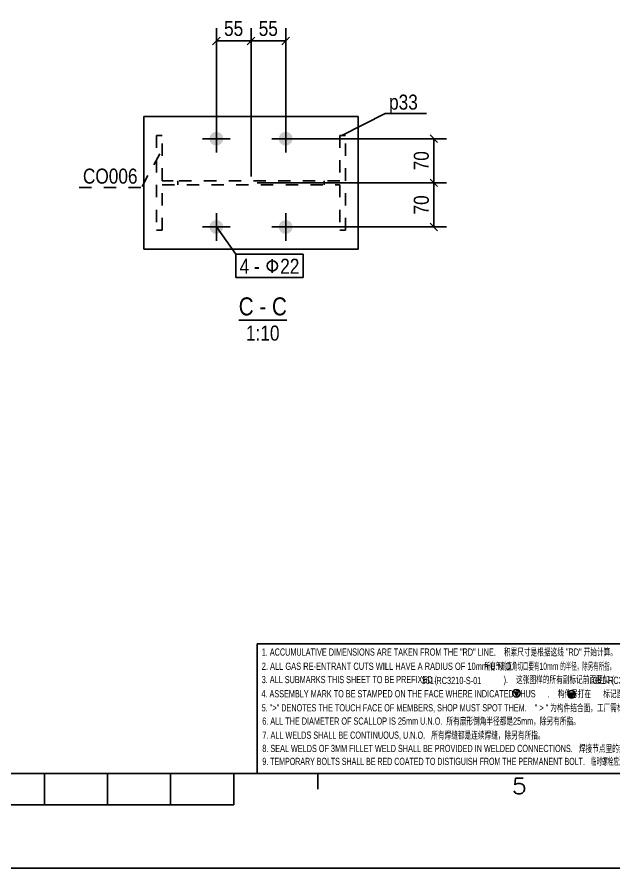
# Model space of a CAD drawing. Header units: millimetres. Extents: x -170 to 250, y -82 to 215.
# Drawn here: x 60.6 to 155.3, y -82.4 to 52.6 of the extents above; entities that cross this region are included whole.
import ezdxf

# ---------------------------------------------------------------- set-up
doc = ezdxf.new("R2010")
doc.units = ezdxf.units.MM
doc.linetypes.add('DXK_LINE_DOT2', pattern=[3.9198, 1.9599, -1.9599])
doc.styles.add('Arial', font='ARIAL.TTF', dxfattribs={"height": 0.2})
doc.styles.add('Arial Narrow', font='ARIALN.TTF', dxfattribs={"height": 0.2})

# ---------------------------------------------------------------- blocks, each defined once
blk = doc.blocks.new('Unknown-234524981-42927')
at = {"linetype": 'Continuous'}
for points in [[(139.79, -55.32), (140.32, -54.39), (139.32, -54.39)], [(148.52, -55.46), (149.05, -54.54), (148.05, -54.54)]]:
    blk.add_hatch(color=7, dxfattribs=at).paths.add_polyline_path(points)
at = {"color": 7, "linetype": 'Continuous'}
for p, q in [((98.67, -46.88), (98.67, -67.43)), ((98.67, -46.88), (167.08, -46.88)), ((167.08, -46.88), (167.08, -67.43)), ((98.67, -67.43), (167.08, -67.43))]:
    blk.add_line(p, q, dxfattribs=at)
at = {"color": 3, "linetype": 'Continuous'}
for p, q in [((148.05, -54.54), (148.52, -55.45)), ((149.05, -54.54), (148.52, -55.46))]:
    blk.add_line(p, q, dxfattribs=at)
at = {"color": 7, "linetype": 'Continuous'}
for centre in [(139.82, -54.72), (148.55, -54.86)]:
    blk.add_circle(centre, 0.6, dxfattribs=at)
at = {"color": 7, "linetype": 'Continuous', "style": 'Arial'}
for s, height, width, p in [('1. ACCUMULATIVE DIMENSIONS ARE TAKEN FROM THE "RD" LINE.    积累尺寸是根据这线 "RD" 开始计算。', 1.1461, 0.65892, (99.42, -48.75)), ('2. ALL GAS RE-ENTRANT CUTS WILL HAVE A RADIUS OF 10mm U.N.O.', 1.1461, 0.617738, (99.42, -51)), ('所有气割直角切口要有10mm 的半径，除另有所指。', 1.1461, 0.541875, (134.77, -51)), ('3. ALL SUBMARKS THIS SHEET TO BE PREFIXED (                                 ).    这张图样的所有副标记前面要加 (                                  )。', 1.14609, 0.65892, (99.42, -53.11)), ('4. ASSEMBLY MARK TO BE STAMPED ON THE FACE WHERE INDICATED THUS      .    构件号打在      标记面上。', 1.1461, 0.65892, (99.37, -55.36)), ('5. ">" DENOTES THE TOUCH FACE OF MEMBERS, SHOP MUST SPOT THEM.    " > " 为构件结合面，工厂需标识出来。', 1.1461, 0.65892, (99.42, -57.59)), ('6. ALL THE DIAMETER OF SCALLOP IS 25mm U.N.O.  所有扇形倒角半径都是25mm，除另有所指。', 1.1461, 0.65892, (99.5, -59.7)), ('7. ALL WELDS SHALL BE CONTINUOUS, U.N.O.   所有焊缝都是连续焊缝，除另有所指。', 1.1461, 0.65892, (99.53, -61.93)), ('8. SEAL WELDS OF 3MM FILLET WELD SHALL BE PROVIDED IN WELDED CONNECTIONS.   焊接节点里的封焊是3mm角焊缝。', 1.1461, 0.65892, (99.51, -64.04)), ('9. TEMPORARY BOLTS SHALL BE RED COATED TO DISTIGUISH FROM THE PERMANENT BOLT.   临时螺栓应涂红油漆，以区别与永久螺栓。', 1.1461, 0.55892, (99.52, -66.09))]:
    blk.add_text(s, height=height, dxfattribs=dict(at, width=width)).set_placement(p)
at = {"color": 3, "linetype": 'Continuous', "style": 'Arial', "width": 0.7}
for p in [(124.79, -53.26), (152.01, -53.23)]:
    blk.add_text('361-RC3210-S-01', height=1.1461, dxfattribs=at).set_placement(p)
blk = doc.blocks.new('Unknown-234524981-42933')
at = {"color": 7, "linetype": 'Continuous'}
for p, q in [((234.97, -67.43), (-145.03, -67.43)), ((64.97, -67.43), (64.97, -72.43)), ((74.97, -67.43), (74.97, -72.43)), ((84.97, -67.43), (84.97, -72.43)), ((94.97, -67.43), (94.97, -72.43)), ((108.31, -67.43), (108.31, -69.93)), ((139.56, -69.25), (139.68, -68.18)), ((139.68, -68.18), (140.87, -68.18)), ((139.68, -69.13), (139.56, -69.25)), ((140.03, -69.01), (139.68, -69.13)), ((140.39, -69.01), (140.03, -69.01)), ((140.75, -69.13), (140.39, -69.01)), ((140.99, -69.37), (140.75, -69.13)), ((141.1, -69.72), (140.99, -69.37)), ((140.99, -70.32), (141.1, -69.96)), ((141.1, -69.96), (141.1, -69.72)), ((139.44, -70.2), (139.56, -70.44)), ((139.56, -70.44), (139.68, -70.56)), ((139.68, -70.56), (140.03, -70.68)), ((140.03, -70.68), (140.39, -70.68)), ((140.39, -70.68), (140.75, -70.56)), ((140.75, -70.56), (140.99, -70.32)), ((94.97, -72.43), (-5.03, -72.43)), ((249.97, -82.43), (-170.03, -82.43))]:
    blk.add_line(p, q, dxfattribs=at)
blk = doc.blocks.new('Unknown-234524981-14 - 6367')
at = {"color": 6, "linetype": 'Continuous'}
blk.add_line((95.77, 4.47), (103.41, 4.47), dxfattribs=at)
at = {"color": 0, "linetype": 'Continuous'}
for points in [[(98.14, 5.22), (98.14, 8.22), (95.77, 8.22), (95.77, 5.22)], [(100.14, 5.22), (100.14, 8.22), (99.04, 8.22), (99.04, 5.22)], [(103.41, 5.22), (103.41, 8.22), (101.04, 8.22), (101.04, 5.22)], [(102.26, 1.22), (102.26, 3.72), (96.92, 3.72), (96.92, 1.22)]]:
    blk.add_wipeout(points, dxfattribs=at)
at = {"color": 6, "linetype": 'Continuous', "style": 'Arial Narrow'}
for s, height, p in [('C', 2.86, (95.77, 5.22)), ('C', 2.86, (101.04, 5.22)), ('-', 2.86, (99.04, 5.22)), ('1:10', 2.386, (96.92, 1.22))]:
    blk.add_text(s, height=height, dxfattribs=at).set_placement(p)
blk = doc.blocks.new('Part-234524981-6368 - 6367')
at = {"color": 2, "linetype": 'Continuous'}
for p, q in [((80.72, 36.75), (114.72, 36.75)), ((80.72, 36.75), (80.72, 15.75)), ((114.72, 15.75), (114.72, 36.75)), ((80.72, 15.75), (114.72, 15.75))]:
    blk.add_line(p, q, dxfattribs=at)
at = {"color": 7, "linetype": 'DXK_LINE_DOT2'}
for p, q in [((114.72, 36.75), (80.72, 36.75)), ((80.72, 15.75), (114.72, 15.75))]:
    blk.add_line(p, q, dxfattribs=at)
blk = doc.blocks.new('Part-234524981-6370 - 6367')
at = {"color": 7, "linetype": 'DXK_LINE_DOT2'}
for p, q in [((83.62, 33.75), (82.72, 33.75)), ((82.72, 33.75), (82.72, 18.75)), ((83.62, 18.75), (83.62, 33.75)), ((111.82, 33.75), (111.82, 18.75)), ((112.72, 33.75), (111.82, 33.75)), ((112.72, 18.75), (112.72, 33.75)), ((85.39, 26.58), (83.62, 26.58)), ((83.62, 25.93), (111.82, 25.93)), ((111.82, 26.58), (85.39, 26.58)), ((86.12, 25.93), (86.12, 26.58)), ((109.32, 25.93), (109.32, 26.58)), ((82.72, 18.75), (83.62, 18.75)), ((111.82, 18.75), (112.72, 18.75))]:
    blk.add_line(p, q, dxfattribs=at)
blk = doc.blocks.new('Bolt-234524981-6371 - 6367')
at = {"linetype": 'Continuous'}
for points in [[(92.22, 32.15, -1), (92.22, 34.35, -1)], [(103.22, 32.15, -1), (103.22, 34.35, -1)], [(92.22, 18.15, -1), (92.22, 20.35, -1)], [(103.22, 18.15, -1), (103.22, 20.35, -1)]]:
    blk.add_hatch(color=3, dxfattribs=at).paths.add_polyline_path(points)
at = {"color": 3, "linetype": 'Continuous'}
for p, q in [((92.22, 31.05), (92.22, 35.45)), ((103.22, 31.05), (103.22, 35.45)), ((94.42, 33.25), (90.02, 33.25)), ((105.42, 33.25), (101.02, 33.25)), ((92.22, 17.05), (92.22, 21.45)), ((103.22, 17.05), (103.22, 21.45)), ((94.42, 19.25), (90.02, 19.25)), ((105.42, 19.25), (101.02, 19.25))]:
    blk.add_line(p, q, dxfattribs=at)
blk = doc.blocks.new('StraightDimension-234524981-6537 - 6367')
at = {"color": 7, "linetype": 'Continuous'}
for p, q in [((127.32, 32.65), (126.12, 33.85)), ((104.22, 33.25), (128.72, 33.25)), ((126.72, 26.25), (126.72, 33.25)), ((98.72, 26.25), (128.72, 26.25)), ((126.12, 26.85), (127.32, 25.65))]:
    blk.add_line(p, q, dxfattribs=at)
at = {"color": 0}
blk.add_wipeout([(126.42, 31.77), (122.92, 31.77), (122.92, 27.73), (126.42, 27.73)], dxfattribs=at)
at = {"color": 4, "style": 'Arial Narrow'}
blk.add_text('70', height=2.386, rotation=90.0002, dxfattribs=at).set_placement((125.92, 28.23))
blk = doc.blocks.new('StraightDimension-234524981-6538 - 6367')
at = {"color": 7, "linetype": 'Continuous'}
for p, q in [((98.72, 26.25), (128.72, 26.25)), ((127.32, 25.65), (126.12, 26.85)), ((126.72, 19.25), (126.72, 26.25)), ((104.22, 19.25), (128.72, 19.25)), ((126.12, 19.85), (127.32, 18.65))]:
    blk.add_line(p, q, dxfattribs=at)
at = {"color": 0}
blk.add_wipeout([(126.42, 24.77), (122.92, 24.77), (122.92, 20.73), (126.42, 20.73)], dxfattribs=at)
at = {"color": 4, "style": 'Arial Narrow'}
blk.add_text('70', height=2.386, rotation=90.0002, dxfattribs=at).set_placement((125.92, 21.23))
blk = doc.blocks.new('StraightDimension-234524981-6894 - 6367')
at = {"color": 7, "linetype": 'Continuous'}
for p, q in [((97.72, 27.25), (97.72, 50.8)), ((103.22, 34.25), (103.22, 50.8)), ((98.32, 49.35), (97.12, 48.15)), ((97.72, 48.75), (103.22, 48.75)), ((102.62, 48.15), (103.82, 49.35))]:
    blk.add_line(p, q, dxfattribs=at)
at = {"color": 0}
blk.add_wipeout([(102.49, 49.05), (102.49, 52.55), (98.44, 52.55), (98.44, 49.05)], dxfattribs=at)
at = {"color": 4, "style": 'Arial Narrow'}
blk.add_text('55', height=2.386, dxfattribs=at).set_placement((98.94, 49.55))
blk = doc.blocks.new('StraightDimension-234524981-6895 - 6367')
at = {"color": 7, "linetype": 'Continuous'}
for p, q in [((92.22, 34.25), (92.22, 50.8)), ((97.72, 27.25), (97.72, 50.8)), ((92.82, 49.35), (91.62, 48.15)), ((92.22, 48.75), (97.72, 48.75)), ((97.12, 48.15), (98.32, 49.35))]:
    blk.add_line(p, q, dxfattribs=at)
at = {"color": 0}
blk.add_wipeout([(96.99, 49.05), (96.99, 52.55), (92.94, 52.55), (92.94, 49.05)], dxfattribs=at)
at = {"color": 4, "style": 'Arial Narrow'}
blk.add_text('55', height=2.386, dxfattribs=at).set_placement((93.44, 49.55))
blk = doc.blocks.new('Mark-234524981-6543 - 6367')
at = {"color": 0}
for points in [[(97.44, 11.82), (97.44, 14.32), (95.91, 14.32), (95.91, 11.82)], [(99.1, 11.82), (99.1, 14.32), (98.19, 14.32), (98.19, 11.82)], [(102.35, 11.82), (102.35, 14.32), (99.85, 14.32), (99.85, 11.82)]]:
    blk.add_wipeout(points, dxfattribs=at)
at = {"color": 3, "linetype": 'Continuous'}
blk.add_line((101.1, 11.95), (101.1, 14.13), dxfattribs=at)
at = {"color": 0}
for points in [[(97.44, 11.82), (97.44, 14.32), (95.91, 14.32), (95.91, 11.82)], [(99.1, 11.82), (99.1, 14.32), (98.19, 14.32), (98.19, 11.82)], [(105.39, 11.82), (105.39, 14.32), (102.35, 14.32), (102.35, 11.82)]]:
    blk.add_wipeout(points, dxfattribs=at)
at = {"color": 7, "linetype": 'Continuous'}
for p in [(92.22, 19.25), (95.31, 11.22)]:
    blk.add_line(p, (95.31, 14.92), dxfattribs=at)
at = {"color": 3, "style": 'Arial Narrow'}
for s, p in [('4', (95.91, 11.82)), ('-', (98.19, 11.82))]:
    blk.add_text(s, height=2.39, dxfattribs=at).set_placement(p)
at = {"color": 0}
blk.add_wipeout([(105.39, 11.82), (105.39, 14.32), (102.35, 14.32), (102.35, 11.82)], dxfattribs=at)
at = {"color": 7, "linetype": 'Continuous'}
for p, q in [((95.31, 14.92), (105.99, 14.92)), ((105.99, 11.22), (105.99, 14.92)), ((95.31, 11.22), (105.99, 11.22))]:
    blk.add_line(p, q, dxfattribs=at)
at = {"color": 3, "linetype": 'Continuous'}
blk.add_circle((101.1, 13.07), 0.812, dxfattribs=at)
at = {"color": 3, "style": 'Arial Narrow'}
blk.add_text('22', height=2.386, dxfattribs=at).set_placement((102.35, 11.82))
blk = doc.blocks.new('Mark-234524981-6380 - 6367')
at = {"color": 0}
blk.add_wipeout([(124.19, 37.86), (124.19, 40.36), (119.61, 40.36), (119.61, 37.86)], dxfattribs=at)
blk.add_wipeout([(124.19, 37.86), (124.19, 40.36), (119.61, 40.36), (119.61, 37.86)], dxfattribs=at)
at = {"color": 7, "linetype": 'Continuous'}
for p, q in [((112.02, 33.68), (119.01, 37.26)), ((119.01, 37.26), (125.54, 37.26))]:
    blk.add_line(p, q, dxfattribs=at)
at = {"color": 3, "style": 'Arial Narrow'}
blk.add_text('p33', height=2.386, dxfattribs=at).set_placement((119.61, 37.86))
blk = doc.blocks.new('Mark-234524981-6383 - 6367')
at = {"color": 0}
blk.add_wipeout([(79.74, 26.12), (79.74, 28.62), (71.06, 28.62), (71.06, 26.12)], dxfattribs=at)
blk.add_wipeout([(79.74, 26.12), (79.74, 28.62), (71.06, 28.62), (71.06, 26.12)], dxfattribs=at)
at = {"color": 7, "linetype": 'DXK_LINE_DOT2'}
for p in [(83.27, 30.83), (70.46, 25.52)]:
    blk.add_line(p, (80.34, 25.52), dxfattribs=at)
at = {"color": 3, "style": 'Arial Narrow'}
blk.add_text('CO006', height=2.386, dxfattribs=at).set_placement((71.06, 26.12))

msp = doc.modelspace()

# ---------------------------------------------------------------- block references
for name in ['Unknown-234524981-42933', 'Part-234524981-6368 - 6367', 'Bolt-234524981-6371 - 6367', 'Part-234524981-6370 - 6367', 'Unknown-234524981-42927']:
    msp.add_blockref(name, (0, 0))

# ---------------------------------------------------------------- next in the draw order: block references
for name in ['StraightDimension-234524981-6537 - 6367', 'Mark-234524981-6383 - 6367', 'Unknown-234524981-14 - 6367']:
    msp.add_blockref(name, (0, 0))

# ---------------------------------------------------------------- next in the draw order: block references
for name in ['Mark-234524981-6380 - 6367', 'StraightDimension-234524981-6538 - 6367']:
    msp.add_blockref(name, (0, 0))

# ---------------------------------------------------------------- next in the draw order: block references
for name in ['StraightDimension-234524981-6894 - 6367', 'Mark-234524981-6543 - 6367']:
    msp.add_blockref(name, (0, 0))

# ---------------------------------------------------------------- next in the draw order: block references
msp.add_blockref('StraightDimension-234524981-6895 - 6367', (0, 0))

doc.saveas('drawing.dxf')
